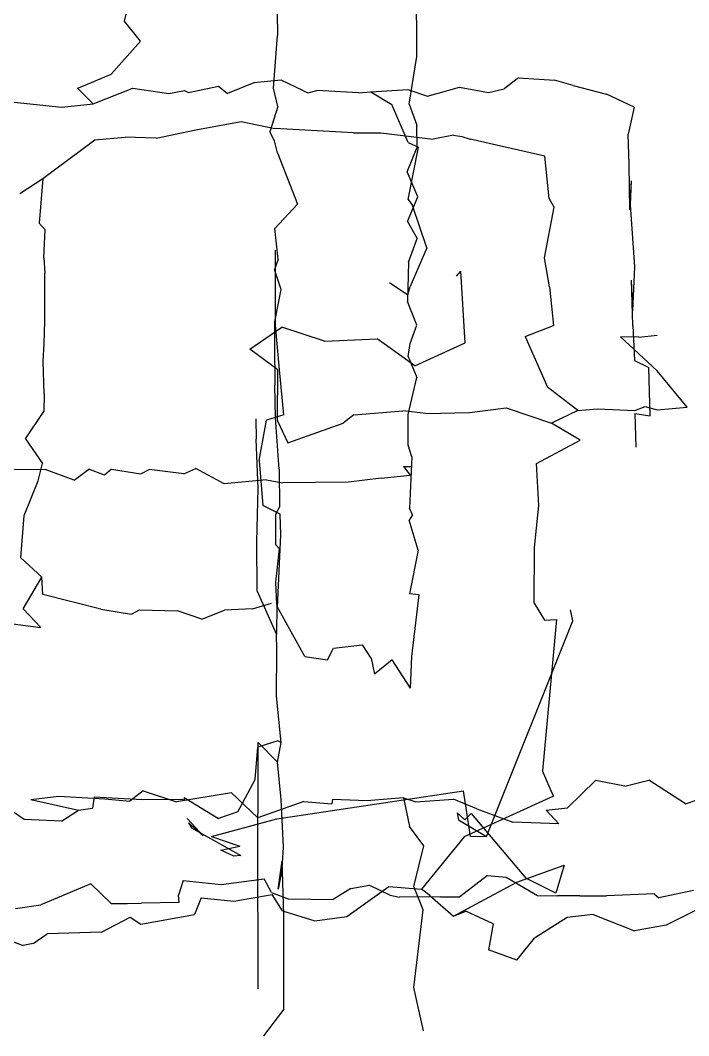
# Model space of a CAD drawing. Extents: x -23.69 to -18.89, y 7.29 to 15.59.
# Drawn here: x -21.803 to -20.105, y 7.285 to 9.864 of the extents above; entities that cross this region are included whole.
import ezdxf

# ---------------------------------------------------------------- set-up
doc = ezdxf.new("R2010")
doc.units = 0

msp = doc.modelspace()

# ---------------------------------------------------------------- linework, layer by layer
at = {"layer": 'SKELETON'}
for p, q in [((-21.15, 9.854, 2.356), (-21.15, 9.982, 2.353)), ((-21.518, 9.949, 3.208), (-21.540001, 9.863, 3.211)), ((-20.796, 9.806, 2.535), (-20.797001, 9.935, 2.536)), ((-21.497999, 9.811, 3.21), (-21.540001, 9.863, 3.211)), ((-21.15, 9.854, 2.356), (-21.15, 9.825, 2.359)), ((-21.497999, 9.811, 3.21), (-21.573, 9.727, 3.2)), ((-21.16, 9.692, 2.361), (-21.15, 9.825, 2.359)), ((-20.796, 9.772, 2.532), (-20.796, 9.806, 2.535)), ((-20.816, 9.651, 2.535), (-20.796, 9.772, 2.532)), ((-21.639, 9.699, 3.174), (-21.573, 9.727, 3.2)), ((-21.658001, 9.692, 3.147), (-21.639, 9.699, 3.174)), ((-21.209999, 9.705, 3.216), (-21.277, 9.678, 3.193)), ((-21.141001, 9.712, 3.214), (-21.209999, 9.705, 3.216)), ((-21.084, 9.685, 3.181), (-21.141001, 9.712, 3.214)), ((-20.538, 9.718, 3.096), (-20.573999, 9.69, 3.076)), ((-20.538, 9.718, 3.096), (-20.445999, 9.712, 3.077)), ((-20.399, 9.698, 3.005), (-20.445999, 9.712, 3.077)), ((-20.399, 9.698, 3.005), (-20.313999, 9.676, 3)), ((-21.618, 9.652, 3.181), (-21.658001, 9.692, 3.147)), ((-21.618, 9.652, 3.181), (-21.518, 9.692, 3.165)), ((-21.518, 9.692, 3.165), (-21.426001, 9.678, 3.177)), ((-21.426001, 9.678, 3.177), (-21.386, 9.686, 3.179)), ((-21.386, 9.686, 3.179), (-21.375999, 9.681, 3.18)), ((-21.375999, 9.681, 3.18), (-21.299999, 9.697, 3.213)), ((-21.299999, 9.697, 3.213), (-21.277, 9.678, 3.193)), ((-21.149, 9.645, 2.36), (-21.16, 9.692, 2.361)), ((-21.084, 9.685, 3.181), (-21.073, 9.68, 3.187)), ((-21.073, 9.68, 3.187), (-21.049999, 9.686, 3.178)), ((-20.944, 9.68, 3.177), (-21.049999, 9.686, 3.178)), ((-20.944, 9.68, 3.177), (-20.913, 9.682, 3.172)), ((-20.913, 9.682, 3.172), (-20.819, 9.688, 3.145)), ((-20.913, 9.682, 3.172), (-20.860001, 9.65, 3.199)), ((-20.819, 9.688, 3.145), (-20.768999, 9.671, 3.164)), ((-20.768999, 9.671, 3.164), (-20.688, 9.694, 3.112)), ((-20.688, 9.694, 3.112), (-20.614, 9.681, 3.108)), ((-20.614, 9.681, 3.108), (-20.573999, 9.69, 3.076)), ((-20.243999, 9.643, 2.905), (-20.313999, 9.676, 3)), ((-21.819, 9.656, 3.125), (-21.698, 9.643, 3.172)), ((-21.698, 9.643, 3.172), (-21.618, 9.652, 3.181)), ((-20.818001, 9.554, 3.189), (-20.860001, 9.65, 3.199)), ((-20.816, 9.651, 2.535), (-20.796, 9.598, 2.535)), ((-21.149, 9.645, 2.36), (-21.17, 9.581, 2.33)), ((-20.243999, 9.643, 2.905), (-20.259001, 9.575, 2.835)), ((-21.358, 9.586, -1.095), (-21.242001, 9.607, -1.094)), ((-21.242001, 9.607, -1.094), (-21.157, 9.589, -1.094)), ((-20.795, 9.542, 2.536), (-20.796, 9.598, 2.535)), ((-21.458, 9.565, -1.066), (-21.358, 9.586, -1.095)), ((-21.158001, 9.558, 2.355), (-21.17, 9.581, 2.33)), ((-20.957001, 9.578, -1.096), (-21.157, 9.589, -1.094)), ((-20.957001, 9.578, -1.096), (-20.888, 9.578, -1.094)), ((-20.888, 9.578, -1.094), (-20.754999, 9.562, -1.094)), ((-20.702999, 9.572, -1.094), (-20.754999, 9.562, -1.094)), ((-20.702999, 9.572, -1.094), (-20.681999, 9.569, -1.095)), ((-20.681999, 9.569, -1.095), (-20.660999, 9.562, -1.094)), ((-20.257, 9.498, 2.833), (-20.259001, 9.575, 2.835)), ((-21.746, 9.462, -1.09), (-21.614, 9.56, -1.102)), ((-21.614, 9.56, -1.102), (-21.537001, 9.567, -1.073)), ((-21.458, 9.565, -1.066), (-21.537001, 9.567, -1.073)), ((-21.15, 9.527, 2.361), (-21.158001, 9.558, 2.355)), ((-20.818001, 9.554, 3.189), (-20.792, 9.542, 3.187)), ((-20.471001, 9.519, -1.089), (-20.660999, 9.562, -1.094)), ((-21.15, 9.527, 2.361), (-21.099001, 9.397, 2.309)), ((-20.820999, 9.479, 2.539), (-20.795, 9.542, 2.536)), ((-20.818001, 9.409, 3.191), (-20.792, 9.542, 3.187)), ((-20.459999, 9.411, -1.095), (-20.471001, 9.519, -1.089)), ((-20.254999, 9.383, 2.835), (-20.257, 9.498, 2.833)), ((-20.794001, 9.416, 2.536), (-20.820999, 9.479, 2.539)), ((-21.805, 9.424, -1.084), (-21.746, 9.462, -1.09)), ((-21.746, 9.462, -1.09), (-21.756001, 9.349, -1.107)), ((-20.254999, 9.383, 2.835), (-20.250999, 9.456, 2.908)), ((-20.253, 9.395, 2.909), (-20.250999, 9.456, 2.908)), ((-20.82, 9.353, 2.538), (-20.794001, 9.416, 2.536)), ((-21.157, 9.335, 2.368), (-21.099001, 9.397, 2.309)), ((-20.818001, 9.409, 3.191), (-20.806999, 9.394, 3.19)), ((-20.771, 9.286, 3.182), (-20.806999, 9.394, 3.19)), ((-20.472, 9.261, -1.093), (-20.447001, 9.389, -1.092)), ((-20.447001, 9.389, -1.092), (-20.459999, 9.411, -1.095)), ((-20.242001, 9.238, 2.909), (-20.253, 9.395, 2.909)), ((-21.74, 9.332, -1.129), (-21.756001, 9.349, -1.107)), ((-20.82, 9.353, 2.538), (-20.795, 9.31, 2.565)), ((-21.743999, 9.261, -1.115), (-21.74, 9.332, -1.129)), ((-21.148001, 9.257, 2.37), (-21.157, 9.335, 2.368)), ((-20.816999, 9.25, 2.536), (-20.795, 9.31, 2.565)), ((-20.771, 9.286, 3.182), (-20.813, 9.188, 3.191)), ((-21.743999, 9.261, -1.115), (-21.740999, 9.222, -1.126)), ((-21.155001, 9.09, 2.49), (-21.155001, 9.28, 2.501)), ((-20.459, 9.187, -1.096), (-20.472, 9.261, -1.093)), ((-21.148001, 9.257, 2.37), (-21.158001, 9.231, 2.339)), ((-20.816999, 9.25, 2.536), (-20.82, 9.15, 2.544)), ((-20.247, 9.126, 2.91), (-20.242001, 9.238, 2.909)), ((-21.740999, 9.1, -1.129), (-21.740999, 9.222, -1.126)), ((-21.141001, 9.18, 2.353), (-21.158001, 9.231, 2.339)), ((-20.695, 9.214, -1.095), (-20.684, 9.227, -1.092)), ((-20.673, 9.045, -1.021), (-20.684, 9.227, -1.092)), ((-20.865999, 9.198, 3.202), (-20.819, 9.167, 3.196)), ((-20.819, 9.167, 3.196), (-20.813, 9.188, 3.191)), ((-20.459, 9.187, -1.096), (-20.448999, 9.089, -1.005)), ((-20.247, 9.089, 2.835), (-20.250999, 9.204, 2.835)), ((-20.247, 9.126, 2.91), (-20.250999, 9.204, 2.835)), ((-21.157, 9.098, 2.367), (-21.141001, 9.18, 2.353)), ((-20.796, 9.09, 2.538), (-20.82, 9.15, 2.544)), ((-21.743, 9.042, -1.127), (-21.740999, 9.1, -1.129)), ((-21.219999, 9.029, -1.1), (-21.139, 9.085, -1.098)), ((-21.157, 8.989, 2.348), (-21.157, 9.098, 2.367)), ((-21.145, 8.976, 2.535), (-21.155001, 9.09, 2.49)), ((-21.031, 9.049, -1.046), (-21.139, 9.085, -1.098)), ((-20.813, 9.043, 2.537), (-20.796, 9.09, 2.538)), ((-20.521, 9.061, -1.022), (-20.448999, 9.089, -1.005)), ((-20.247, 9.089, 2.835), (-20.243, 9, 2.836)), ((-21.031, 9.049, -1.046), (-20.896999, 9.055, -1.041)), ((-20.801001, 8.986, -1.091), (-20.896999, 9.055, -1.041)), ((-20.521, 9.061, -1.022), (-20.464001, 8.932, -0.998)), ((-20.232, 9.059, -0.988), (-20.278999, 9.06, -1.008)), ((-20.278999, 9.06, -1.008), (-20.186001, 8.974, -1.044)), ((-20.232, 9.059, -0.988), (-20.186001, 9.064, -0.985)), ((-21.745001, 8.998, -1.119), (-21.743, 9.042, -1.127)), ((-21.149, 8.976, -1.033), (-21.219999, 9.029, -1.1)), ((-20.818001, 9.01, 2.537), (-20.813, 9.043, 2.537)), ((-20.801001, 8.986, -1.091), (-20.673, 9.045, -1.021)), ((-20.818001, 9.01, 2.537), (-20.796, 8.957, 2.562)), ((-21.743, 8.915, -1.129), (-21.745001, 8.998, -1.119)), ((-21.157, 8.989, 2.348), (-21.157, 8.937, 2.355)), ((-21.15, 8.847, -1.041), (-21.149, 8.976, -1.033)), ((-21.134001, 8.862, 2.55), (-21.145, 8.976, 2.535)), ((-20.243, 9, 2.836), (-20.207001, 8.982, 2.836)), ((-20.202999, 8.859, 2.836), (-20.207001, 8.982, 2.836)), ((-20.818001, 8.863, 2.552), (-20.796, 8.957, 2.562)), ((-20.108999, 8.881, -1.025), (-20.186001, 8.974, -1.044)), ((-21.155001, 8.854, 2.358), (-21.157, 8.937, 2.355)), ((-20.386999, 8.873, -1.018), (-20.464001, 8.932, -0.998)), ((-21.743, 8.915, -1.129), (-21.743999, 8.87, -1.121)), ((-20.955999, 8.862, -1.058), (-20.832001, 8.872, -1.033)), ((-20.773001, 8.865, -1.043), (-20.832001, 8.872, -1.033)), ((-20.662001, 8.868, -1.037), (-20.569, 8.88, -1.016)), ((-20.569, 8.88, -1.016), (-20.454, 8.841, -1.003)), ((-20.386999, 8.873, -1.018), (-20.454, 8.841, -1.003)), ((-20.386999, 8.873, -1.018), (-20.337, 8.877, -0.999)), ((-20.337, 8.877, -0.999), (-20.242001, 8.873, -1.009)), ((-20.242001, 8.873, -1.009), (-20.216, 8.883, -0.99)), ((-20.216, 8.883, -0.99), (-20.186001, 8.875, -0.99)), ((-20.186001, 8.875, -0.99), (-20.108999, 8.881, -1.025)), ((-21.790001, 8.801, -1.106), (-21.743999, 8.87, -1.121)), ((-21.205, 8.852, 2.307), (-21.204, 8.8, 2.306)), ((-21.197001, 8.746, 2.555), (-21.177999, 8.848, 2.55)), ((-21.134001, 8.862, 2.55), (-21.177999, 8.848, 2.55)), ((-21.146, 8.724, 2.371), (-21.155001, 8.854, 2.358)), ((-21.15, 8.847, -1.041), (-21.124001, 8.791, -1.053)), ((-20.955999, 8.862, -1.058), (-20.983, 8.841, -1.099)), ((-20.818001, 8.785, 2.54), (-20.818001, 8.863, 2.552)), ((-20.773001, 8.865, -1.043), (-20.662001, 8.868, -1.037)), ((-20.242001, 8.865, 2.836), (-20.202999, 8.859, 2.836)), ((-20.242001, 8.865, 2.836), (-20.24, 8.78, 2.836)), ((-21.124001, 8.791, -1.053), (-20.983, 8.841, -1.099)), ((-20.381001, 8.798, -1.096), (-20.454, 8.841, -1.003)), ((-21.790001, 8.801, -1.106), (-21.747, 8.738, -1.122)), ((-21.198999, 8.675, 2.306), (-21.204, 8.8, 2.306)), ((-20.492001, 8.738, -1.098), (-20.381001, 8.798, -1.096)), ((-20.809, 8.755, 2.538), (-20.818001, 8.785, 2.54)), ((-21.197001, 8.746, 2.555), (-21.187, 8.632, 2.537)), ((-20.809, 8.755, 2.538), (-20.815001, 8.625, 2.539)), ((-21.844, 8.724, 3.128), (-21.74, 8.723, 3.16)), ((-21.757999, 8.694, -1.107), (-21.747, 8.738, -1.122)), ((-21.667, 8.696, 3.164), (-21.74, 8.723, 3.16)), ((-21.667, 8.696, 3.164), (-21.629, 8.724, 3.187)), ((-21.59, 8.709, 3.197), (-21.629, 8.724, 3.187)), ((-21.572001, 8.724, 3.198), (-21.59, 8.709, 3.197)), ((-21.572001, 8.724, 3.198), (-21.497, 8.712, 3.198)), ((-21.497, 8.712, 3.198), (-21.476, 8.723, 3.213)), ((-21.388, 8.712, 3.211), (-21.476, 8.723, 3.213)), ((-21.388, 8.712, 3.211), (-21.358, 8.726, 3.206)), ((-21.285999, 8.687, 3.187), (-21.358, 8.726, 3.206)), ((-21.146, 8.724, 2.371), (-21.145, 8.627, 2.36)), ((-20.83, 8.731, 3.198), (-20.813, 8.709, 3.201)), ((-20.83, 8.731, 3.198), (-20.809999, 8.731, 3.199)), ((-20.486, 8.632, -1.097), (-20.492001, 8.738, -1.098)), ((-21.794001, 8.606, -1.093), (-21.757999, 8.694, -1.107)), ((-21.177999, 8.697, 3.208), (-21.285999, 8.687, 3.187)), ((-21.177999, 8.697, 3.208), (-21.136999, 8.689, 3.187)), ((-20.886999, 8.701, 3.209), (-20.969999, 8.691, 3.179)), ((-20.886999, 8.701, 3.209), (-20.813, 8.709, 3.201)), ((-21.202999, 8.54, 2.307), (-21.198999, 8.675, 2.306)), ((-20.969999, 8.691, 3.179), (-21.136999, 8.689, 3.187)), ((-21.143, 8.61, 2.529), (-21.187, 8.632, 2.537)), ((-21.153999, 8.61, 2.356), (-21.145, 8.627, 2.36)), ((-20.806999, 8.608, 2.539), (-20.815001, 8.625, 2.539)), ((-20.497, 8.525, -1.102), (-20.486, 8.632, -1.097)), ((-21.802, 8.499, -1.095), (-21.794001, 8.606, -1.093)), ((-21.153999, 8.532, 2.367), (-21.153999, 8.61, 2.356)), ((-21.142, 8.557, 2.525), (-21.143, 8.61, 2.529)), ((-20.806999, 8.608, 2.539), (-20.816, 8.594, 2.553)), ((-20.792999, 8.518, 2.539), (-20.816, 8.594, 2.553)), ((-21.202, 8.414, 2.307), (-21.202999, 8.54, 2.307)), ((-21.15, 8.373, 2.513), (-21.142, 8.557, 2.525)), ((-21.153999, 8.532, 2.367), (-21.145, 8.522, 2.354)), ((-21.153999, 8.437, 2.353), (-21.145, 8.522, 2.354)), ((-20.792999, 8.518, 2.539), (-20.815001, 8.407, 2.55)), ((-20.497999, 8.384, -1.1), (-20.497, 8.525, -1.102)), ((-21.802, 8.499, -1.095), (-21.749001, 8.45, -1.127)), ((-21.796, 8.369, -1.093), (-21.749001, 8.45, -1.127)), ((-21.746, 8.406, -1.117), (-21.749001, 8.45, -1.127)), ((-21.152, 8.38, 2.369), (-21.153999, 8.437, 2.353)), ((-21.202, 8.414, 2.307), (-21.153, 8.304, 2.351)), ((-21.599001, 8.368, -1.142), (-21.746, 8.406, -1.117)), ((-21.214001, 8.369, -1.131), (-21.165001, 8.384, -1.106)), ((-20.790001, 8.405, 2.537), (-20.815001, 8.407, 2.55)), ((-20.809, 8.248, 2.533), (-20.790001, 8.405, 2.537)), ((-20.497999, 8.384, -1.1), (-20.472, 8.34, -1.095)), ((-21.796, 8.369, -1.093), (-21.750999, 8.322, -1.095)), ((-21.599001, 8.368, -1.142), (-21.521, 8.356, -1.106)), ((-21.521, 8.356, -1.106), (-21.500999, 8.367, -1.106)), ((-21.500999, 8.367, -1.106), (-21.403999, 8.364, -1.106)), ((-21.341999, 8.343, -1.106), (-21.403999, 8.364, -1.106)), ((-21.341999, 8.343, -1.106), (-21.285, 8.366, -1.116)), ((-21.214001, 8.369, -1.131), (-21.285, 8.366, -1.116)), ((-21.152, 8.38, 2.369), (-21.153, 8.304, 2.351)), ((-21.080999, 8.248, 2.537), (-21.15, 8.373, 2.513)), ((-20.4, 8.339, -0.476), (-20.406, 8.367, -0.454)), ((-21.874001, 8.338, -1.024), (-21.750999, 8.322, -1.095)), ((-20.618999, 7.791, -0.347), (-20.4, 8.339, -0.476)), ((-20.441, 8.342, -1.095), (-20.476999, 7.958, -1.099)), ((-20.472, 8.34, -1.095), (-20.441, 8.342, -1.095)), ((-21.152, 8.266, 2.357), (-21.153, 8.304, 2.351)), ((-21.153, 8.147, 2.36), (-21.152, 8.266, 2.357)), ((-21.023001, 8.24, 2.57), (-21.007999, 8.269, 2.574)), ((-21.007999, 8.269, 2.574), (-20.934, 8.278, 2.598)), ((-20.912001, 8.244, 2.583), (-20.934, 8.278, 2.598)), ((-21.080999, 8.248, 2.537), (-21.023001, 8.24, 2.57)), ((-20.912001, 8.244, 2.583), (-20.903999, 8.203, 2.601)), ((-20.858999, 8.24, 2.582), (-20.903999, 8.203, 2.601)), ((-20.812, 8.168, 2.539), (-20.858999, 8.24, 2.582)), ((-20.812, 8.168, 2.539), (-20.809, 8.248, 2.533)), ((-21.141001, 8.03, 2.386), (-21.153, 8.147, 2.36)), ((-21.149, 8.034, 2.477), (-21.200001, 8.018, 2.561)), ((-21.198999, 7.917, 2.308), (-21.198999, 8.03, 2.307)), ((-21.15, 7.98, 2.36), (-21.198999, 8.03, 2.307)), ((-21.15, 7.98, 2.36), (-21.141001, 8.03, 2.386)), ((-21.141001, 8.03, 2.386), (-21.149, 8.034, 2.477)), ((-21.207001, 7.936, 2.567), (-21.200001, 8.018, 2.561)), ((-21.141001, 7.885, 2.353), (-21.15, 7.98, 2.36)), ((-20.448999, 7.893, -1.1), (-20.476999, 7.958, -1.099)), ((-21.250999, 7.854, 2.594), (-21.207001, 7.936, 2.567)), ((-20.413, 7.864, 2.615), (-20.341999, 7.933, 2.581)), ((-20.268, 7.919, 2.592), (-20.341999, 7.933, 2.581)), ((-20.268, 7.919, 2.592), (-20.207001, 7.934, 2.583)), ((-20.114, 7.874, 2.635), (-20.207001, 7.934, 2.583)), ((-21.777, 7.885, 2.639), (-21.705999, 7.893, 2.648)), ((-21.705999, 7.893, 2.648), (-21.589001, 7.887, 2.734)), ((-21.615999, 7.892, 2.633), (-21.620001, 7.863, 2.618)), ((-21.615999, 7.892, 2.633), (-21.493999, 7.885, 2.701)), ((-21.490999, 7.907, 2.809), (-21.525, 7.881, 2.808)), ((-21.490999, 7.907, 2.809), (-21.407, 7.879, 2.812)), ((-21.267, 7.902, 2.81), (-21.407, 7.879, 2.812)), ((-21.267, 7.902, 2.81), (-21.200001, 7.838, 2.82)), ((-21.200001, 7.781, 2.31), (-21.198999, 7.917, 2.308)), ((-21.152, 7.836, 0.034), (-20.677999, 7.907, 0.028)), ((-20.66, 7.791, -0.137), (-20.677999, 7.907, 0.028)), ((-20.448999, 7.893, -1.1), (-20.676001, 7.79, -1.103)), ((-21.794001, 7.834, 2.562), (-21.85, 7.873, 2.598)), ((-21.777, 7.885, 2.639), (-21.656, 7.858, 2.609)), ((-21.589001, 7.887, 2.734), (-21.525, 7.881, 2.808)), ((-21.493999, 7.885, 2.701), (-21.393, 7.886, 2.717)), ((-21.393, 7.886, 2.717), (-21.386999, 7.883, 2.665)), ((-21.386999, 7.89, 2.637), (-21.299999, 7.837, 2.568)), ((-21.386999, 7.89, 2.637), (-21.386999, 7.883, 2.665)), ((-21.083, 7.88, 2.814), (-21.200001, 7.838, 2.82)), ((-21.135, 7.764, 2.337), (-21.141001, 7.885, 2.353)), ((-21.083, 7.88, 2.814), (-21.011999, 7.874, 2.817)), ((-21.01, 7.886, 2.801), (-21.011999, 7.874, 2.817)), ((-21.01, 7.886, 2.801), (-20.944, 7.883, 2.714)), ((-20.944, 7.883, 2.714), (-20.913, 7.882, 2.704)), ((-20.83, 7.889, 2.629), (-20.913, 7.882, 2.704)), ((-20.83, 7.889, 2.629), (-20.799, 7.879, 2.656)), ((-20.83, 7.889, 2.629), (-20.815001, 7.816, 2.541)), ((-20.799, 7.879, 2.656), (-20.702999, 7.886, 2.633)), ((-20.643999, 7.861, 2.609), (-20.702999, 7.886, 2.633)), ((-20.114, 7.874, 2.635), (-20.084, 7.884, 2.665)), ((-21.698999, 7.83, 2.566), (-21.656, 7.858, 2.609)), ((-21.656, 7.858, 2.609), (-21.620001, 7.863, 2.618)), ((-21.250999, 7.854, 2.594), (-21.299999, 7.837, 2.568)), ((-20.694, 7.851, -0.531), (-20.674, 7.833, -0.57)), ((-20.694, 7.851, -0.531), (-20.690001, 7.833, -0.494)), ((-20.658001, 7.849, -0.761), (-20.674, 7.833, -0.57)), ((-20.658001, 7.849, -0.761), (-20.518999, 7.685, -0.882)), ((-20.643999, 7.861, 2.609), (-20.552, 7.827, 2.579)), ((-20.468, 7.858, 2.61), (-20.413, 7.864, 2.615)), ((-20.434999, 7.823, 2.581), (-20.468, 7.858, 2.61)), ((-21.698999, 7.83, 2.566), (-21.794001, 7.834, 2.562)), ((-21.379999, 7.837, -0.636), (-21.339001, 7.793, -0.512)), ((-21.379999, 7.837, -0.636), (-21.379999, 7.836, -0.653)), ((-21.339001, 7.793, -0.512), (-21.375999, 7.826, -0.384)), ((-21.375999, 7.826, -0.384), (-21.368999, 7.813, -0.276)), ((-21.318001, 7.791, -0.01), (-21.152, 7.836, 0.034)), ((-20.778, 7.767, 2.544), (-20.815001, 7.816, 2.541)), ((-20.690001, 7.833, -0.494), (-20.618999, 7.791, -0.347)), ((-20.434999, 7.823, 2.581), (-20.552, 7.827, 2.579)), ((-21.368999, 7.813, -0.276), (-21.243, 7.743, -0.174)), ((-21.318001, 7.791, -0.01), (-21.246, 7.766, -0.048)), ((-20.676001, 7.79, -1.103), (-20.784, 7.657, -1.124)), ((-20.636, 7.79, -0.27), (-20.66, 7.791, -0.137)), ((-20.618999, 7.791, -0.347), (-20.636, 7.79, -0.27)), ((-21.294001, 7.756, -0.1), (-21.246, 7.766, -0.048)), ((-21.200001, 7.668, 2.313), (-21.200001, 7.781, 2.31)), ((-21.138, 7.71, 2.339), (-21.135, 7.764, 2.337)), ((-20.804001, 7.664, 2.536), (-20.778, 7.767, 2.544)), ((-21.261, 7.741, -0.155), (-21.294001, 7.756, -0.1)), ((-21.243, 7.743, -0.174), (-21.261, 7.741, -0.155)), ((-21.148001, 7.657, 2.396), (-21.138, 7.729, 2.506)), ((-21.134001, 7.592, 2.536), (-21.138, 7.729, 2.506)), ((-20.542, 7.675, -1.102), (-20.422001, 7.718, -1.073)), ((-20.422001, 7.718, -1.073), (-20.443001, 7.647, -0.982)), ((-21.138, 7.71, 2.339), (-21.148001, 7.657, 2.396)), ((-20.617001, 7.692, 3.107), (-20.687, 7.638, 3.162)), ((-20.617001, 7.692, 3.107), (-20.569, 7.688, 3.095)), ((-20.569, 7.688, 3.095), (-20.49, 7.641, 3.102)), ((-21.624001, 7.671, 3.168), (-21.750999, 7.617, 3.142)), ((-21.624001, 7.671, 3.168), (-21.573, 7.621, 3.185)), ((-21.389999, 7.679, 3.179), (-21.402, 7.642, 3.185)), ((-21.389999, 7.679, 3.179), (-21.292999, 7.669, 3.213)), ((-21.292999, 7.669, 3.213), (-21.184, 7.683, 3.188)), ((-21.198999, 7.531, 2.312), (-21.200001, 7.668, 2.313)), ((-21.165001, 7.649, 3.224), (-21.184, 7.683, 3.188)), ((-20.974001, 7.588, -1.117), (-20.867001, 7.664, -1.105)), ((-20.964001, 7.659, 3.221), (-20.916, 7.667, 3.214)), ((-20.916, 7.667, 3.214), (-20.864, 7.642, 3.201)), ((-20.867001, 7.664, -1.105), (-20.784, 7.657, -1.124)), ((-20.780001, 7.605, 2.536), (-20.804001, 7.664, 2.536)), ((-20.702999, 7.589, -1.126), (-20.542, 7.675, -1.102)), ((-20.443001, 7.647, -0.982), (-20.518999, 7.685, -0.882)), ((-21.4, 7.623, 3.205), (-21.402, 7.642, 3.185)), ((-21.344, 7.635, -1.117), (-21.361, 7.593, -1.131)), ((-21.344, 7.635, -1.117), (-21.261, 7.627, -1.12)), ((-21.261, 7.627, -1.12), (-21.164, 7.644, -1.099)), ((-21.165001, 7.649, 3.224), (-21.122999, 7.633, 3.22)), ((-21.136999, 7.602, -1.13), (-21.164, 7.644, -1.099)), ((-20.964001, 7.659, 3.221), (-21.009001, 7.631, 3.213)), ((-20.864, 7.642, 3.201), (-20.84, 7.637, 3.192)), ((-20.736, 7.638, 3.173), (-20.84, 7.637, 3.192)), ((-20.763, 7.641, -1.121), (-20.784, 7.657, -1.124)), ((-20.763, 7.641, -1.121), (-20.702999, 7.589, -1.126)), ((-20.736, 7.638, 3.173), (-20.687, 7.638, 3.162)), ((-20.49, 7.641, 3.102), (-20.438999, 7.64, 3.084)), ((-20.382, 7.64, 3.069), (-20.438999, 7.64, 3.084)), ((-20.382, 7.64, 3.069), (-20.313999, 7.64, 3.038)), ((-20.193001, 7.645, 2.972), (-20.313999, 7.64, 3.038)), ((-20.193001, 7.645, 2.972), (-20.181, 7.635, 2.962)), ((-20.093, 7.654, 2.915), (-20.181, 7.635, 2.962)), ((-21.816, 7.608, 3.119), (-21.750999, 7.617, 3.142)), ((-21.573, 7.621, 3.185), (-21.531, 7.621, 3.189)), ((-21.531, 7.621, 3.189), (-21.496, 7.622, 3.198)), ((-21.4, 7.623, 3.205), (-21.496, 7.622, 3.198)), ((-21.122999, 7.633, 3.22), (-21.009001, 7.631, 3.213)), ((-21.597, 7.548, -1.133), (-21.524, 7.586, -1.121)), ((-21.524, 7.586, -1.121), (-21.497, 7.568, -1.131)), ((-21.497, 7.568, -1.131), (-21.361, 7.593, -1.131)), ((-21.136999, 7.602, -1.13), (-21.055, 7.577, -1.109)), ((-21.134001, 7.412, 2.54), (-21.134001, 7.592, 2.536)), ((-21.055, 7.577, -1.109), (-20.974001, 7.588, -1.117)), ((-20.804001, 7.407, 2.536), (-20.780001, 7.605, 2.536)), ((-20.702999, 7.589, -1.126), (-20.672001, 7.601, -1.124)), ((-20.601999, 7.569, -1.108), (-20.672001, 7.601, -1.124)), ((-20.414, 7.585, -1.127), (-20.497, 7.533, -1.124)), ((-20.348, 7.593, -1.117), (-20.414, 7.585, -1.127)), ((-20.348, 7.593, -1.117), (-20.243, 7.551, -1.125)), ((-20.08, 7.607, -1.126), (-20.163, 7.566, -1.125)), ((-20.601999, 7.569, -1.108), (-20.614, 7.503, -1.124)), ((-20.163, 7.566, -1.125), (-20.243, 7.551, -1.125)), ((-21.892, 7.55, -1.134), (-21.796, 7.514, -1.14)), ((-21.771, 7.519, -1.139), (-21.735001, 7.544, -1.126)), ((-21.597, 7.548, -1.133), (-21.735001, 7.544, -1.126)), ((-21.198999, 7.404, 2.313), (-21.198999, 7.531, 2.312)), ((-20.542, 7.477, -1.117), (-20.497, 7.533, -1.124)), ((-21.771, 7.519, -1.139), (-21.796, 7.514, -1.14)), ((-20.542, 7.477, -1.117), (-20.614, 7.503, -1.124)), ((-21.134001, 7.352, 2.541), (-21.134001, 7.412, 2.54)), ((-20.778999, 7.297, 2.536), (-20.804001, 7.407, 2.536)), ((-21.134001, 7.352, 2.541), (-21.186001, 7.285, 2.558))]:
    msp.add_line(p, q, dxfattribs=at)

doc.saveas('drawing.dxf')
